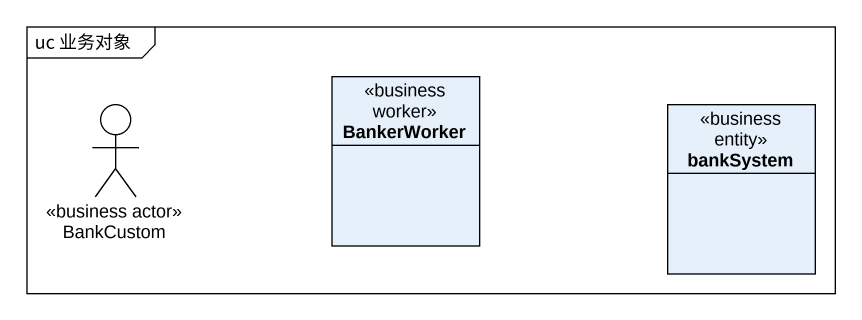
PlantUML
@startuml
mainframe uc 业务对象
allowmixing
hide circle
hide empty members
class BankerWorker <<business worker>>
actor BankCustom <<business actor>>
class bankSystem <<business entity>>
@enduml
